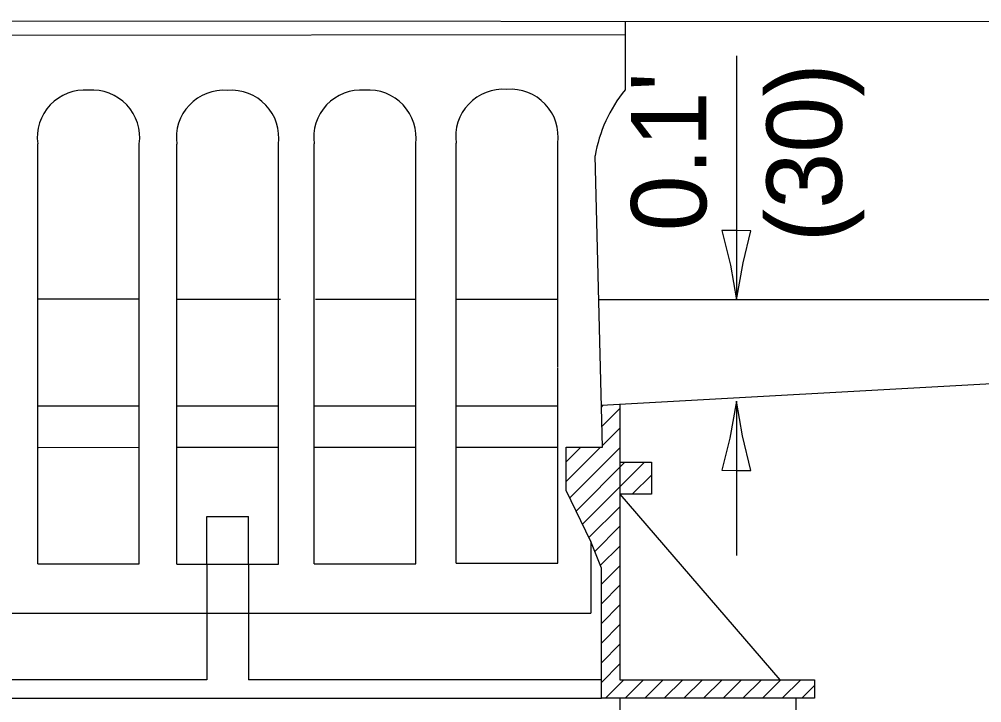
# Model space of a CAD drawing. Extents: x 0 to 2.83, y 0 to 1.83.
# Drawn here: x 2.2468 to 2.4092, y 1.1989 to 1.3142 of the extents above; entities that cross this region are included whole.
import ezdxf

# ---------------------------------------------------------------- set-up
doc = ezdxf.new("R2010")
doc.units = 0
doc.layers.add('RD_Pr_Roadway_Dimensions', color=7, linetype='Continuous')
doc.layers.add('RD_Pr_Roadway_Items', color=7, linetype='Continuous')

msp = doc.modelspace()

# ---------------------------------------------------------------- linework, layer by layer
at = {"layer": 'RD_Pr_Roadway_Dimensions'}
for p, q in [((2.3678149764016605, 1.3080498245979104), (2.3678149764016605, 1.2668765309978653)), ((2.3678149764016605, 1.2497751629977865), (2.3678149764016605, 1.223753081397843))]:
    msp.add_line(p, q, dxfattribs=at)
for points in [[(2.3702546668016606, 1.2785361985978654), (2.3678149764016605, 1.2785428995562562), (2.3653752860016604, 1.2785428995562562), (2.3668050472016606, 1.2727075309978655), (2.3678149764016605, 1.2668765309978653), (2.368946190401661, 1.2730970417978653)], [(2.3653752860016604, 1.2381154953977864), (2.3678149764016605, 1.2381087944393956), (2.3702546668016606, 1.2381087944393956), (2.3688249056016604, 1.2439441629977863), (2.3678149764016605, 1.2497751629977865), (2.3666837624016606, 1.2435546521977865)]]:
    msp.add_lwpolyline(points, close=True, dxfattribs=at)
at = {"layer": 'RD_Pr_Roadway_Items'}
for p, q in [((1.8452181720017093, 1.314205316997823), (2.719008069601712, 1.3136352713978294)), ((2.3490184728016597, 1.3138752905979199), (2.3490184728016597, 1.3023093653979156)), ((2.2151927676017094, 1.3115201021979008), (2.3490184728016597, 1.3116251105978531)), ((2.24989054320171, 1.2223079657978755), (2.24989054320171, 1.293173634597883)), ((2.2670369148016603, 1.2223079657978755), (2.2670369148016603, 1.293173634597883)), ((2.2733674212017085, 1.222277963397876), (2.2733674212017085, 1.2931436321978835)), ((2.290513792801659, 1.222277963397876), (2.290513792801659, 1.2931436321978835)), ((2.2965442752017102, 1.2223079657978755), (2.2965442752017102, 1.293173634597883)), ((2.3136906468016605, 1.2223079657978755), (2.3136906468016605, 1.293173634597883)), ((2.320516192801662, 1.2224429765979206), (2.320516192801662, 1.2933086453978349)), ((2.337662564401659, 1.2555056213979054), (2.337662564401659, 1.2933086453978349)), ((2.3452231692017103, 1.2420045413978775), (2.343963068401661, 1.2911484725978604)), ((2.2499205456017095, 1.2670265429978635), (2.2670369148016603, 1.2670265429978635)), ((2.273397423601708, 1.2670115417979104), (2.2908588204016604, 1.266996540597864)), ((2.296799295601713, 1.266996540597864), (2.3137506516017123, 1.2669815393979107)), ((2.3205311940017084, 1.2669815393979107), (2.337662564401659, 1.2669665381978643)), ((2.3445781176017118, 1.266951536997818), (2.664283692001713, 1.2667592984178873)), ((2.6641936848016616, 1.2666965165978674), (2.3450419388628836, 1.2490725246118406)), ((2.337662564401659, 1.2224429765979206), (2.337662564401659, 1.2554156141979065)), ((2.348118400801659, 1.2492201185978395), (2.348118400801659, 1.2394693385978606)), ((2.24987554200171, 1.248965098197889), (2.2670519160017126, 1.248965098197889)), ((2.2733524200017086, 1.248965098197889), (2.290513792801659, 1.248965098197889)), ((2.296559276401658, 1.248965098197889), (2.313705648001713, 1.248965098197889)), ((2.320516192801662, 1.248965098197889), (2.32963692240166, 1.248965098197889)), ((2.32963692240166, 1.248965098197889), (2.337662564401659, 1.248965098197889)), ((2.345049155281704, 1.2487910842778502), (2.3453474673106074, 1.2490893963068341)), ((2.3451320369117066, 1.2455587007078783), (2.348118400801659, 1.248545064597894)), ((2.3452149194117355, 1.2423262832068633), (2.348118400801659, 1.2452147981978399)), ((2.2500405552017084, 1.2419745389977848), (2.2670819184016597, 1.2419895401978311)), ((2.273337418801662, 1.2419895401978311), (2.2905887988016578, 1.2419895401978311)), ((2.296589278801663, 1.2419895401978311), (2.313705648001713, 1.2419895401978311)), ((2.3205461952017084, 1.2420045413978775), (2.337662564401659, 1.2420045413978775)), ((2.33908767840166, 1.2346989569978235), (2.33908767840166, 1.2420045413978775)), ((2.33908767840166, 1.2420045413978775), (2.3452231692017103, 1.2420045413978775)), ((2.348118400801659, 1.2394693385978606), (2.348118400801659, 1.2341139101978769)), ((2.348118400801659, 1.2394693385978606), (2.3534588280017124, 1.2394693385978606)), ((2.3534588280017124, 1.2394693385978606), (2.3534588280017124, 1.2341139101978769)), ((2.3432280096017104, 1.2261032693978777), (2.33908767840166, 1.2346989569978235)), ((2.348118400801659, 1.2341139101978769), (2.3751662348060893, 1.2027914045978714)), ((2.3534588280017124, 1.2341139101978769), (2.348118400801659, 1.2341139101978769)), ((2.348118400801659, 1.2341139101978769), (2.348133402001711, 1.2027914045978714)), ((2.3534588280017124, 1.2341139101978769), (2.348118400801659, 1.2341139101978769)), ((2.2784228256017074, 1.2303486089977813), (2.28545838840166, 1.2303486089977813)), ((2.2784228256017074, 1.222277963397876), (2.2784228256017074, 1.2303486089977813)), ((2.28545838840166, 1.222277963397876), (2.28545838840166, 1.2303486089977813)), ((2.3432280096017104, 1.2261032693978777), (2.3432280096017104, 1.2139973009977867)), ((2.3450281536017124, 1.2216179105978837), (2.3432280096017104, 1.2261032693978777)), ((2.24989054320171, 1.2223079657978755), (2.2670369148016603, 1.2223079657978755)), ((2.2733674212017085, 1.222277963397876), (2.290513792801659, 1.222277963397876)), ((2.2784228256017074, 1.222277963397876), (2.2784228256017074, 1.2027764033979182)), ((2.28545838840166, 1.222277963397876), (2.28545838840166, 1.2027764033979182)), ((2.2965442752017102, 1.2223079657978755), (2.3136906468016605, 1.2223079657978755)), ((2.320516192801662, 1.2224429765979206), (2.32963692240166, 1.2224429765979206)), ((2.32963692240166, 1.2224429765979206), (2.337662564401659, 1.2224429765979206)), ((2.3450281536017124, 1.1996861561978613), (2.3450281536017124, 1.2216179105978837)), ((2.220203168401662, 1.2139973009977867), (2.32963692240166, 1.2139973009977867)), ((2.32963692240166, 1.2139973009977867), (2.3432280096017104, 1.2139973009977867)), ((2.2784228256017074, 1.2027764033979182), (2.2185680376017105, 1.2027614021978719)), ((2.3450281536017124, 1.2027913857331833), (2.28545838840166, 1.2027764033979182)), ((2.348133402001711, 1.2027914045978714), (2.3809710288016577, 1.2027914045978714)), ((2.3809710288016577, 1.2027914045978714), (2.3809710288016577, 1.1996861561978613)), ((2.2185380352017106, 1.1996561537978616), (2.3450281536017124, 1.1996861561978613)), ((2.3809710288016577, 1.1996861561978613), (2.3450281536017124, 1.1996861561978613)), ((2.348118400801659, 1.1996861561978613), (2.348118400801659, 1.1387212793978307)), ((2.377850779201712, 1.1996861561978613), (2.377850779201712, 1.1387212793978307))]:
    msp.add_line(p, q, dxfattribs=at)
for points in [[(2.33908767840166, 1.2362140781978523), (2.3448931428016615, 1.2420045413978775)], [(2.33908767840166, 1.23952934339786), (2.341577877601712, 1.2420045413978775)], [(2.3396877264016585, 1.2334838597978843), (2.348118400801659, 1.2418995329978322)], [(2.3407678128016634, 1.2312486809978638), (2.34898847040166, 1.2394693385978606)], [(2.341847899201709, 1.2290135021978434), (2.352318736801662, 1.2394693385978606)], [(2.3502635724016625, 1.2341289113978302), (2.3534588280017124, 1.237309165797886)], [(2.342927985601708, 1.22676332219787), (2.348133402001711, 1.2319687385978555)], [(2.343903063601708, 1.2244381361978507), (2.348133402001711, 1.2286684745978942)], [(2.3448481392017086, 1.2220679465978783), (2.348133402001711, 1.2253382081978401)], [(2.3450281536017124, 1.2189176945979152), (2.348133402001711, 1.2220229429978324)], [(2.3450281536017124, 1.2156024293979075), (2.348133402001711, 1.218722678997871)], [(2.3450281536017124, 1.2122871641978998), (2.348133402001711, 1.21539241259791)], [(2.3450281536017124, 1.208971898997799), (2.348133402001711, 1.2120771473979024)], [(2.3450281536017124, 1.2056566337978845), (2.348133402001711, 1.2087768833978478)], [(2.3450281536017124, 1.2023413685978768), (2.348133402001711, 1.2054466169977938)], [(2.3450281536017124, 1.2023413685978768), (2.348133402001711, 1.2054466169977938)], [(2.3457032076017104, 1.1996861561978613), (2.348808456001709, 1.2027914045978714)], [(2.3490184728016597, 1.1996861561978613), (2.352108720001711, 1.2027914045978714)], [(2.3523337380017084, 1.1996861561978613), (2.3554389864016603, 1.2027914045978714)], [(2.35564900320171, 1.1996861561978613), (2.3587542516017086, 1.2027914045978714)], [(2.35896426840166, 1.1996861561978613), (2.3620695168016583, 1.2027914045978714)], [(2.362279533601708, 1.1996861561978613), (2.3653847820017124, 1.2027914045978714)], [(2.3655947988016632, 1.1996861561978613), (2.3687000472017083, 1.2027914045978714)], [(2.368910064001712, 1.1996861561978613), (2.37203031360171, 1.2027914045978714)], [(2.372225329201708, 1.1996861561978613), (2.375330577601712, 1.2027914045978714)], [(2.3755555956017096, 1.1996861561978613), (2.378660844001708, 1.2027914045978714)], [(2.3788558596017118, 1.1996861561978613), (2.3809710288016577, 1.201801325397883)]]:
    msp.add_lwpolyline(points, dxfattribs=at)
for centre, radius, start, end in [((2.2578203558680645, 1.2942551287850743), 0.008005886721005903, 85.40082222222219, 187.76627499999998), ((2.2591042989358874, 1.2942551287850743), 0.008005886865650284, 352.233725, 94.5991777777778), ((2.2813015206288942, 1.2942176039536861), 0.008005886720942625, 85.40082222222219, 187.76627499999998), ((2.28258546369681, 1.2942176039536861), 0.008005886865650284, 352.233725, 94.5991777777778), ((2.304473105509706, 1.294245747574829), 0.008005886720879337, 85.40082222222219, 187.76627499999998), ((2.305757048577575, 1.294245747574829), 0.00800588686577685, 352.233725, 94.5991777777778), ((2.3284420931115326, 1.2943864657042925), 0.008005886720942625, 85.40082222222219, 187.76627499999998), ((2.329726036174635, 1.2943864657042925), 0.008005886865650284, 352.233725, 94.5991777777778), ((2.367509873521152, 1.287208561701086), 0.023874216036832797, 140.76033333333334, 170.50492777777777)]:
    msp.add_arc(centre, radius, start, end, dxfattribs=at)

# ---------------------------------------------------------------- texts
at = {"layer": 'RD_Pr_Roadway_Dimensions'}
for s, p in [("0.1'", (2.36273997680168, 1.2784284748003354)), ('(30)', (2.38559997680168, 1.276584458032043))]:
    msp.add_text(s, height=0.0127, rotation=90, dxfattribs=at).set_placement(p)

doc.saveas('drawing.dxf')
